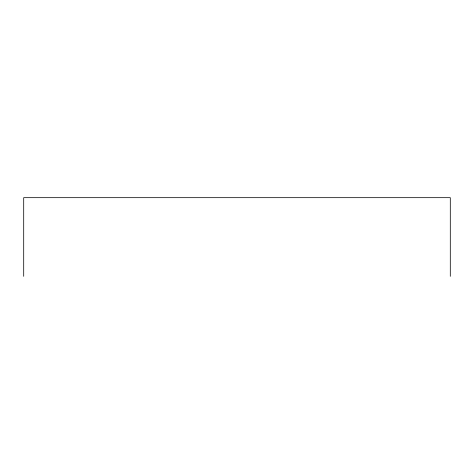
<?xml version="1.0" encoding="UTF-8"?>
<svg xmlns="http://www.w3.org/2000/svg" width="474" height="474" viewBox="0 0 474 474"><rect width="100%" height="100%" fill="white"/><g stroke="black" fill="none" stroke-linecap="round" stroke-linejoin="round"><path stroke-width="0.71" d="M450.3 276.33L450.3 197.67L23.7 197.67L23.7 276.33"/></g></svg>
